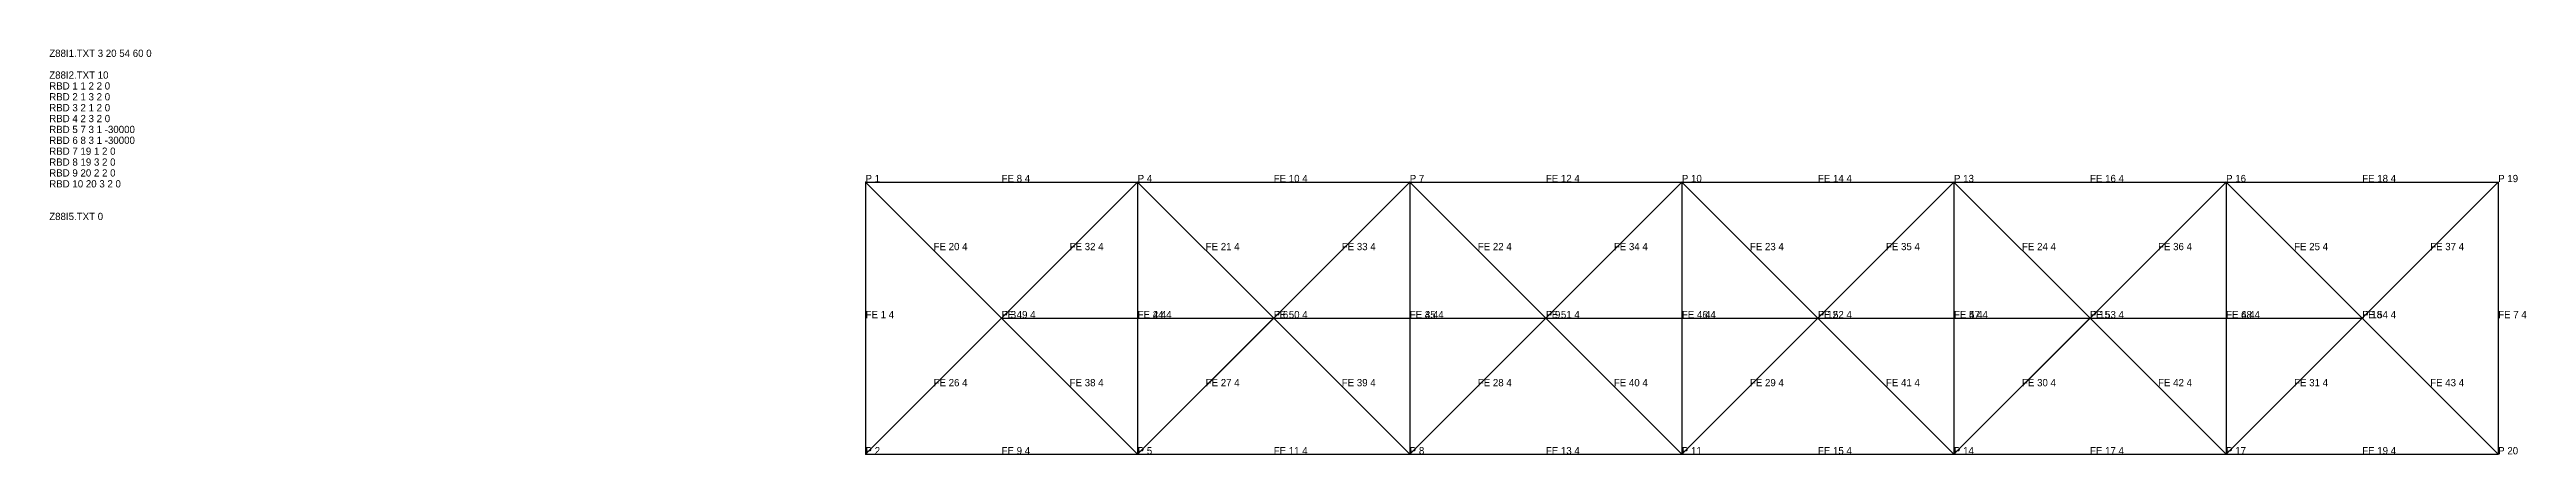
# Model space of a CAD drawing. Extents: x -5998 to 12208, y -1 to 2974.
import ezdxf

# ---------------------------------------------------------------- set-up
doc = ezdxf.new("R2010")
doc.units = 0
doc.header["$PDMODE"] = 3
doc.header["$PDSIZE"] = -3
for name, color, linetype in [('Z88EIO', 5, 'CONTINUOUS'), ('Z88FLA', 6, 'CONTINUOUS'), ('Z88GEN', 6, 'CONTINUOUS'), ('Z88KNR', 1, 'CONTINUOUS'), ('Z88NET', 5, 'CONTINUOUS'), ('Z88PKT', 1, 'CONTINUOUS'), ('Z88RBD', 6, 'CONTINUOUS')]:
    doc.layers.add(name, color=color, linetype=linetype)

msp = doc.modelspace()

# ---------------------------------------------------------------- linework, layer by layer
at = {"layer": 'Z88NET'}
for p, q in [((0, 2000), (0, 0)), ((0, 2000), (2000, 2000)), ((0, 2000), (1000, 1000, 2000)), ((0, 0), (2000, 2000)), ((1000, 1000, 2000), (2000, 2000)), ((2000, 2000), (2000, 0)), ((2000, 2000), (4000, 2000)), ((2000, 2000), (3000, 1000, 2000)), ((2000, 0), (4000, 2000)), ((3000, 1000, 2000), (4000, 2000)), ((4000, 2000), (4000, 0)), ((4000, 2000), (6000, 2000)), ((4000, 2000), (5000, 1000, 2000)), ((4000, 0), (6000, 2000)), ((5000, 1000, 2000), (6000, 2000)), ((6000, 2000), (6000, 0)), ((6000, 2000), (8000, 2000)), ((6000, 2000), (7000, 1000, 2000)), ((6000, 0), (8000, 2000)), ((7000, 1000, 2000), (8000, 2000)), ((8000, 2000), (8000, 0)), ((8000, 2000), (10000, 2000)), ((8000, 2000), (9000, 1000, 2000)), ((8000, 0), (10000, 2000)), ((9000, 1000, 2000), (10000, 2000)), ((10000, 2000), (10000, 0)), ((10000, 2000), (12000, 2000)), ((10000, 2000), (11000, 1000, 2000)), ((10000, 0), (12000, 2000)), ((11000, 1000, 2000), (12000, 2000)), ((12000, 2000), (12000, 0)), ((0, 0), (1000, 1000, 2000)), ((1000, 1000, 2000), (2000, 0)), ((1000, 1000, 2000), (3000, 1000, 2000)), ((2000, 0), (3000, 1000, 2000)), ((3000, 1000, 2000), (4000, 0)), ((3000, 1000, 2000), (5000, 1000, 2000)), ((4000, 0), (5000, 1000, 2000)), ((5000, 1000, 2000), (6000, 0)), ((5000, 1000, 2000), (7000, 1000, 2000)), ((6000, 0), (7000, 1000, 2000)), ((7000, 1000, 2000), (8000, 0)), ((7000, 1000, 2000), (9000, 1000, 2000)), ((8000, 0), (9000, 1000, 2000)), ((9000, 1000, 2000), (10000, 0)), ((9000, 1000, 2000), (11000, 1000, 2000)), ((10000, 0), (11000, 1000, 2000)), ((11000, 1000, 2000), (12000, 0)), ((0, 0), (2000, 0)), ((2000, 0), (4000, 0)), ((4000, 0), (6000, 0)), ((6000, 0), (8000, 0)), ((8000, 0), (10000, 0)), ((10000, 0), (12000, 0))]:
    msp.add_line(p, q, dxfattribs=at)
at = {"layer": 'Z88PKT'}
for p in [(0, 2000), (2000, 2000), (4000, 2000), (6000, 2000), (8000, 2000), (10000, 2000), (12000, 2000), (1000, 1000, 2000), (3000, 1000, 2000), (5000, 1000, 2000), (7000, 1000, 2000), (9000, 1000, 2000), (11000, 1000, 2000), (0, 0), (2000, 0), (4000, 0), (6000, 0), (8000, 0), (10000, 0), (12000, 0)]:
    msp.add_point(p, dxfattribs=at)

# ---------------------------------------------------------------- texts
at = {"layer": 'Z88EIO'}
for s, p in [('FE 8 4', (1000, 2000)), ('FE 10 4', (3000, 2000)), ('FE 12 4', (5000, 2000)), ('FE 14 4', (7000, 2000)), ('FE 16 4', (9000, 2000)), ('FE 18 4', (11000, 2000)), ('FE 20 4', (500, 1500, 1000)), ('FE 32 4', (1500, 1500, 1000)), ('FE 21 4', (2500, 1500, 1000)), ('FE 33 4', (3500, 1500, 1000)), ('FE 22 4', (4500, 1500, 1000)), ('FE 34 4', (5500, 1500, 1000)), ('FE 23 4', (6500, 1500, 1000)), ('FE 35 4', (7500, 1500, 1000)), ('FE 24 4', (8500, 1500, 1000)), ('FE 36 4', (9500, 1500, 1000)), ('FE 25 4', (10500, 1500, 1000)), ('FE 37 4', (11500, 1500, 1000)), ('FE 1 4', (0, 1000)), ('FE 49 4', (1000, 1000)), ('FE 2 4', (2000, 1000)), ('FE 44 4', (2000, 1000, 2000)), ('FE 50 4', (3000, 1000)), ('FE 3 4', (4000, 1000)), ('FE 45 4', (4000, 1000, 2000)), ('FE 51 4', (5000, 1000)), ('FE 46 4', (6000, 1000, 2000)), ('FE 4 4', (6000, 1000)), ('FE 52 4', (7000, 1000)), ('FE 5 4', (8000, 1000)), ('FE 47 4', (8000, 1000, 2000)), ('FE 53 4', (9000, 1000)), ('FE 6 4', (10000, 1000)), ('FE 48 4', (10000, 1000, 2000)), ('FE 54 4', (11000, 1000)), ('FE 7 4', (12000, 1000)), ('FE 26 4', (500, 500, 1000)), ('FE 38 4', (1500, 500, 1000)), ('FE 27 4', (2500, 500, 1000)), ('FE 39 4', (3500, 500, 1000)), ('FE 28 4', (4500, 500, 1000)), ('FE 40 4', (5500, 500, 1000)), ('FE 29 4', (6500, 500, 1000)), ('FE 41 4', (7500, 500, 1000)), ('FE 30 4', (8500, 500, 1000)), ('FE 42 4', (9500, 500, 1000)), ('FE 31 4', (10500, 500, 1000)), ('FE 43 4', (11500, 500, 1000)), ('FE 9 4', (1000, 0)), ('FE 11 4', (3000, 0)), ('FE 13 4', (5000, 0)), ('FE 15 4', (7000, 0)), ('FE 17 4', (9000, 0)), ('FE 19 4', (11000, 0))]:
    msp.add_text(s, height=53.28, dxfattribs=at).set_placement(p)
at = {"layer": 'Z88FLA'}
msp.add_text('Z88I5.TXT 0', height=53.28, dxfattribs=at).set_placement((-6000, 1721.28))
at = {"layer": 'Z88GEN'}
msp.add_text('Z88I1.TXT 3 20 54 60 0', height=53.28, dxfattribs=at).set_placement((-6000, 2920.08))
at = {"layer": 'Z88KNR'}
for s, p in [('P 1', (0, 2000)), ('P 4', (2000, 2000)), ('P 7', (4000, 2000)), ('P 10', (6000, 2000)), ('P 13', (8000, 2000)), ('P 16', (10000, 2000)), ('P 19', (12000, 2000)), ('P 3', (1000, 1000, 2000)), ('P 6', (3000, 1000, 2000)), ('P 9', (5000, 1000, 2000)), ('P 12', (7000, 1000, 2000)), ('P 15', (9000, 1000, 2000)), ('P 18', (11000, 1000, 2000)), ('P 2', (0, 0)), ('P 5', (2000, 0)), ('P 8', (4000, 0)), ('P 11', (6000, 0)), ('P 14', (8000, 0)), ('P 17', (10000, 0)), ('P 20', (12000, 0))]:
    msp.add_text(s, height=53.28, dxfattribs=at).set_placement(p)
at = {"layer": 'Z88RBD'}
for s, p in [('Z88I2.TXT 10', (-6000, 2760.24)), ('RBD 1 1 2 2 0', (-6000, 2680.32)), ('RBD 2 1 3 2 0', (-6000, 2600.4)), ('RBD 3 2 1 2 0', (-6000, 2520.48)), ('RBD 4 2 3 2 0', (-6000, 2440.56)), ('RBD 5 7 3 1 -30000', (-6000, 2360.64)), ('RBD 6 8 3 1 -30000', (-6000, 2280.72)), ('RBD 7 19 1 2 0', (-6000, 2200.8)), ('RBD 8 19 3 2 0', (-6000, 2120.88)), ('RBD 9 20 2 2 0', (-6000, 2040.96)), ('RBD 10 20 3 2 0', (-6000, 1961.04))]:
    msp.add_text(s, height=53.28, dxfattribs=at).set_placement(p)

doc.saveas('drawing.dxf')
